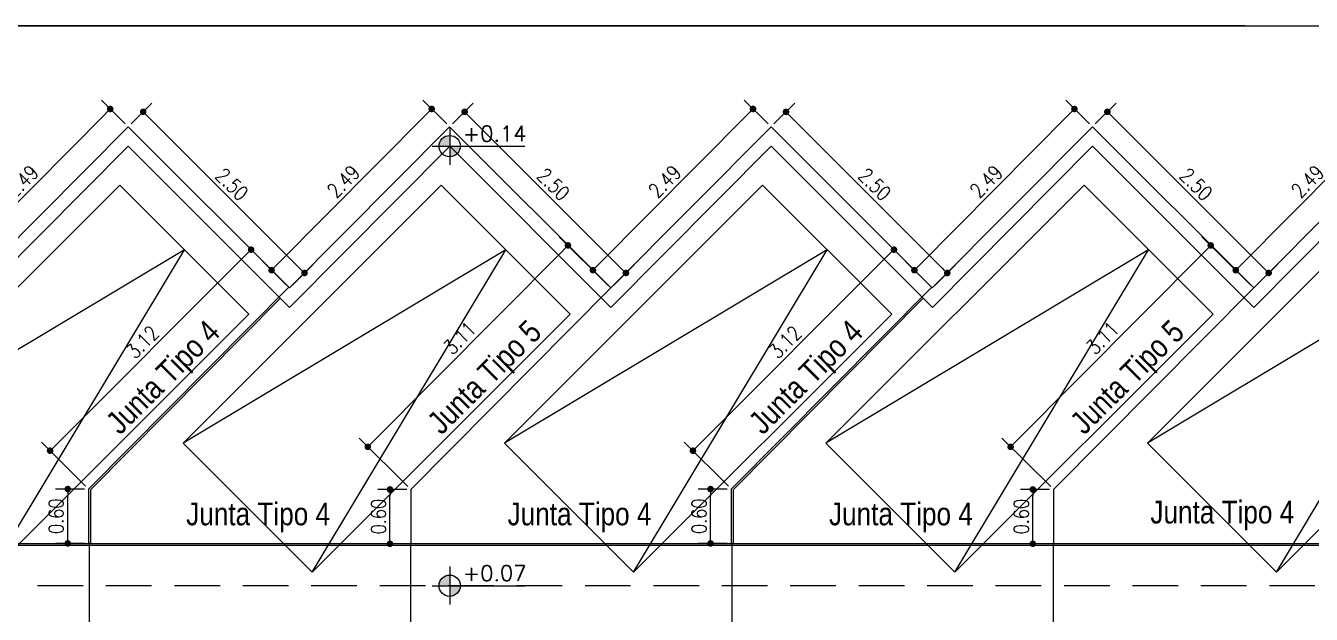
# Model space of a CAD drawing. Header units: millimetres. Extents: x 28448 to 57563, y -116865 to -58388.
# Drawn here: x 28743.25 to 28757.34, y -58454.97 to -58448.52 of the extents above; entities that cross this region are included whole.
import ezdxf

# ---------------------------------------------------------------- set-up
doc = ezdxf.new("R2010")
doc.units = ezdxf.units.MM
doc.header["$PDMODE"] = 35
doc.header["$PDSIZE"] = 0.5
doc.linetypes.add('DASHED', pattern=[0.75, 0.5, -0.25])
doc.layers.get('DEFPOINTS').update_dxf_attribs({"color": 252, "lineweight": 5})
for name, color, linetype in [('-PA-Cotas', 4, 'Continuous'), ('-PA-Nivel Cero', 251, 'Continuous'), ('Proyecto de Pavimento', 4, 'Continuous')]:
    doc.layers.add(name, color=color, linetype=linetype)
doc.layers.add('-VC-Techos', color=251, linetype='Continuous', lineweight=13)
doc.styles.add('Angosta', font='romans.shx', dxfattribs={"width": 0.8})
doc.styles.add('ARIAL', font='ARIALN.TTF')
doc.styles.add('romans', font='romans.shx')
doc.dimstyles.new('JC_1@100', dxfattribs={"dimscale": 0.9, "dimtxt": 0.18, "dimasz": 0.08, "dimexe": 0.15, "dimexo": 0.05, "dimgap": 0.05, "dimtad": 1, "dimzin": 1, "dimdsep": 46, "dimtxsty": 'Angosta', "dimblk1": 'DOT', "dimblk2": 'DOT', "dimsah": 1, "dimcen": 0.09, "dimclrd": 2, "dimclre": 1, "dimclrt": 3, "dimaunit": 1, "dimadec": 3, "dimazin": 0, "dimtfac": 1.8, "dimtmove": 2, "dimatfit": 3, "dimldrblk": 'DOT', "dimfxl": 0.15, "dimtolj": 1, "dimtzin": 0, "dimarcsym": 0})

# ---------------------------------------------------------------- blocks, each defined once
blk = doc.blocks.new('A$C425A0BF6')
at = {"layer": '-VC-Techos', "color": 6, "linetype": 'Continuous'}
for p, q in [((0, 4), (2, 4)), ((0, 0), (0, 4)), ((0, 0), (1, 4)), ((1, 4), (2, 0)), ((2, 4), (2, 0)), ((2, 0), (0, 0))]:
    blk.add_line(p, q, dxfattribs=at)
blk = doc.blocks.new('A$C445B3242')
h = blk.add_hatch(color=256)
h.paths.add_polyline_path([(0.195, 0.389, 0.414214), (0, 0.195), (0.195, 0.195)])
h.paths.add_polyline_path([(0.195, 0, 0.414214), (0.389, 0.195), (0.195, 0.195)])
for p, q in [((0.197, 0.544), (0.197, -0.147)), ((0.195, 0.389), (0.195, 0)), ((-0.123, 0.194), (1.565, 0.194)), ((0, 0.195), (0.389, 0.195))]:
    blk.add_line(p, q)
blk.add_circle((0.195, 0.195), 0.195)
blk = doc.blocks.new('_Dot')
at = {"color": 0, "linetype": 'ByBlock', "lineweight": -2}
blk.add_line((-0.5, 0), (-1, 0), dxfattribs=at)
at = {"color": 0, "linetype": 'ByBlock', "const_width": 0.5}
blk.add_lwpolyline([(-0.25, 0, 1), (0.25, 0, 1)], format="xyb", close=True, dxfattribs=at)
blk = doc.blocks.new('*D319')
at = {"layer": 'DEFPOINTS', "color": 0, "transparency": 16777216}
for p in [(28744.181, -58449.432), (28744.378, -58449.627), (28742.624, -58451.395)]:
    blk.add_point(p, dxfattribs=at)
at = {"layer": 'Proyecto de Pavimento', "color": 1, "lineweight": -2, "transparency": 16777216}
for p, q in [((28744.346, -58449.596), (28744.086, -58449.337)), ((28742.592, -58451.364), (28742.331, -58451.105))]:
    blk.add_line(p, q, dxfattribs=at)
at = {"layer": 'Proyecto de Pavimento', "color": 2, "lineweight": -2, "transparency": 16777216}
blk.add_line((28742.478, -58451.149), (28744.131, -58449.483), dxfattribs=at)
at = {"layer": 'Proyecto de Pavimento', "color": 2, "lineweight": -2, "transparency": 16777216, "xscale": 0.072, "yscale": 0.072, "zscale": 0.072}
for p, rotation in [((28744.181, -58449.432), 45.21542905407202), ((28742.427, -58451.2), 225.215429054072)]:
    blk.add_blockref('_Dot', p, dxfattribs=dict(at, rotation=rotation))
at = {"layer": 'Proyecto de Pavimento', "color": 3, "transparency": 16777216, "insert": (28743.215, -58450.227), "char_height": 0.162, "attachment_point": 5, "rotation": 45.2154, "style": 'Angosta'}
blk.add_mtext('\\A1;2.49', dxfattribs=at)
blk = doc.blocks.new('*D320')
at = {"layer": 'DEFPOINTS', "color": 0, "transparency": 16777216}
for p in [(28744.378, -58449.627), (28746.31, -58451.231), (28746.146, -58451.395)]:
    blk.add_point(p, dxfattribs=at)
at = {"layer": 'Proyecto de Pavimento', "color": 1, "lineweight": -2, "transparency": 16777216}
for p, q in [((28744.41, -58449.596), (28744.638, -58449.368)), ((28746.178, -58451.363), (28746.406, -58451.136))]:
    blk.add_line(p, q, dxfattribs=at)
at = {"layer": 'Proyecto de Pavimento', "color": 2, "lineweight": -2, "transparency": 16777216}
blk.add_line((28744.593, -58449.514), (28746.259, -58451.18), dxfattribs=at)
at = {"layer": 'Proyecto de Pavimento', "color": 2, "lineweight": -2, "transparency": 16777216, "xscale": 0.072, "yscale": 0.072, "zscale": 0.072}
for p, rotation in [((28744.542, -58449.463), 135), ((28746.31, -58451.231), 315)]:
    blk.add_blockref('_Dot', p, dxfattribs=dict(at, rotation=rotation))
at = {"layer": 'Proyecto de Pavimento', "color": 3, "transparency": 16777216, "insert": (28745.515, -58450.258), "char_height": 0.162, "attachment_point": 5, "rotation": 315, "style": 'Angosta'}
blk.add_mtext('\\A1;2.50', dxfattribs=at)
blk = doc.blocks.new('*D321')
at = {"layer": 'DEFPOINTS', "color": 0, "transparency": 16777216}
for p in [(28747.704, -58449.432), (28747.901, -58449.627), (28746.146, -58451.395)]:
    blk.add_point(p, dxfattribs=at)
at = {"layer": 'Proyecto de Pavimento', "color": 1, "lineweight": -2, "transparency": 16777216}
for p, q in [((28747.869, -58449.596), (28747.608, -58449.337)), ((28746.114, -58451.364), (28745.853, -58451.105))]:
    blk.add_line(p, q, dxfattribs=at)
at = {"layer": 'Proyecto de Pavimento', "color": 2, "lineweight": -2, "transparency": 16777216}
blk.add_line((28746, -58451.149), (28747.653, -58449.483), dxfattribs=at)
at = {"layer": 'Proyecto de Pavimento', "color": 2, "lineweight": -2, "transparency": 16777216, "xscale": 0.072, "yscale": 0.072, "zscale": 0.072}
for p, rotation in [((28747.704, -58449.432), 45.21542905407202), ((28745.949, -58451.2), 225.215429054072)]:
    blk.add_blockref('_Dot', p, dxfattribs=dict(at, rotation=rotation))
at = {"layer": 'Proyecto de Pavimento', "color": 3, "transparency": 16777216, "insert": (28746.737, -58450.227), "char_height": 0.162, "attachment_point": 5, "rotation": 45.2154, "style": 'Angosta'}
blk.add_mtext('\\A1;2.49', dxfattribs=at)
blk = doc.blocks.new('*D322')
at = {"layer": 'DEFPOINTS', "color": 0, "transparency": 16777216}
for p in [(28747.901, -58449.627), (28749.833, -58451.231), (28749.668, -58451.395)]:
    blk.add_point(p, dxfattribs=at)
at = {"layer": 'Proyecto de Pavimento', "color": 1, "lineweight": -2, "transparency": 16777216}
for p, q in [((28747.932, -58449.596), (28748.16, -58449.368)), ((28749.7, -58451.363), (28749.928, -58451.136))]:
    blk.add_line(p, q, dxfattribs=at)
at = {"layer": 'Proyecto de Pavimento', "color": 2, "lineweight": -2, "transparency": 16777216}
blk.add_line((28748.116, -58449.514), (28749.782, -58451.18), dxfattribs=at)
at = {"layer": 'Proyecto de Pavimento', "color": 2, "lineweight": -2, "transparency": 16777216, "xscale": 0.072, "yscale": 0.072, "zscale": 0.072}
for p, rotation in [((28748.065, -58449.463), 135), ((28749.833, -58451.231), 315)]:
    blk.add_blockref('_Dot', p, dxfattribs=dict(at, rotation=rotation))
at = {"layer": 'Proyecto de Pavimento', "color": 3, "transparency": 16777216, "insert": (28749.038, -58450.258), "char_height": 0.162, "attachment_point": 5, "rotation": 315, "style": 'Angosta'}
blk.add_mtext('\\A1;2.50', dxfattribs=at)
blk = doc.blocks.new('*D323')
at = {"layer": 'DEFPOINTS', "color": 0, "transparency": 16777216}
for p in [(28751.226, -58449.432), (28751.423, -58449.627), (28749.668, -58451.395)]:
    blk.add_point(p, dxfattribs=at)
at = {"layer": 'Proyecto de Pavimento', "color": 1, "lineweight": -2, "transparency": 16777216}
for p, q in [((28751.391, -58449.596), (28751.13, -58449.337)), ((28749.636, -58451.364), (28749.376, -58451.105))]:
    blk.add_line(p, q, dxfattribs=at)
at = {"layer": 'Proyecto de Pavimento', "color": 2, "lineweight": -2, "transparency": 16777216}
blk.add_line((28749.522, -58451.149), (28751.175, -58449.483), dxfattribs=at)
at = {"layer": 'Proyecto de Pavimento', "color": 2, "lineweight": -2, "transparency": 16777216, "xscale": 0.072, "yscale": 0.072, "zscale": 0.072}
for p, rotation in [((28751.226, -58449.432), 45.21542905407202), ((28749.471, -58451.2), 225.215429054072)]:
    blk.add_blockref('_Dot', p, dxfattribs=dict(at, rotation=rotation))
at = {"layer": 'Proyecto de Pavimento', "color": 3, "transparency": 16777216, "insert": (28750.259, -58450.227), "char_height": 0.162, "attachment_point": 5, "rotation": 45.2154, "style": 'Angosta'}
blk.add_mtext('\\A1;2.49', dxfattribs=at)
blk = doc.blocks.new('*D324')
at = {"layer": 'DEFPOINTS', "color": 0, "transparency": 16777216}
for p in [(28751.423, -58449.627), (28753.355, -58451.231), (28753.191, -58451.395)]:
    blk.add_point(p, dxfattribs=at)
at = {"layer": 'Proyecto de Pavimento', "color": 1, "lineweight": -2, "transparency": 16777216}
for p, q in [((28751.455, -58449.596), (28751.683, -58449.368)), ((28753.222, -58451.363), (28753.45, -58451.136))]:
    blk.add_line(p, q, dxfattribs=at)
at = {"layer": 'Proyecto de Pavimento', "color": 2, "lineweight": -2, "transparency": 16777216}
blk.add_line((28751.638, -58449.514), (28753.304, -58451.18), dxfattribs=at)
at = {"layer": 'Proyecto de Pavimento', "color": 2, "lineweight": -2, "transparency": 16777216, "xscale": 0.072, "yscale": 0.072, "zscale": 0.072}
for p, rotation in [((28751.587, -58449.463), 135), ((28753.355, -58451.231), 315)]:
    blk.add_blockref('_Dot', p, dxfattribs=dict(at, rotation=rotation))
at = {"layer": 'Proyecto de Pavimento', "color": 3, "transparency": 16777216, "insert": (28752.56, -58450.258), "char_height": 0.162, "attachment_point": 5, "rotation": 315, "style": 'Angosta'}
blk.add_mtext('\\A1;2.50', dxfattribs=at)
blk = doc.blocks.new('*D325')
at = {"layer": 'DEFPOINTS', "color": 0, "transparency": 16777216}
for p in [(28754.748, -58449.432), (28754.945, -58449.627), (28753.191, -58451.395)]:
    blk.add_point(p, dxfattribs=at)
at = {"layer": 'Proyecto de Pavimento', "color": 1, "lineweight": -2, "transparency": 16777216}
for p, q in [((28754.913, -58449.596), (28754.653, -58449.337)), ((28753.159, -58451.364), (28752.898, -58451.105))]:
    blk.add_line(p, q, dxfattribs=at)
at = {"layer": 'Proyecto de Pavimento', "color": 2, "lineweight": -2, "transparency": 16777216}
blk.add_line((28753.045, -58451.149), (28754.698, -58449.483), dxfattribs=at)
at = {"layer": 'Proyecto de Pavimento', "color": 2, "lineweight": -2, "transparency": 16777216, "xscale": 0.072, "yscale": 0.072, "zscale": 0.072}
for p, rotation in [((28754.748, -58449.432), 45.21542905407202), ((28752.994, -58451.2), 225.215429054072)]:
    blk.add_blockref('_Dot', p, dxfattribs=dict(at, rotation=rotation))
at = {"layer": 'Proyecto de Pavimento', "color": 3, "transparency": 16777216, "insert": (28753.782, -58450.227), "char_height": 0.162, "attachment_point": 5, "rotation": 45.2154, "style": 'Angosta'}
blk.add_mtext('\\A1;2.49', dxfattribs=at)
blk = doc.blocks.new('*D326')
at = {"layer": 'DEFPOINTS', "color": 0, "transparency": 16777216}
for p in [(28754.945, -58449.627), (28756.877, -58451.231), (28756.713, -58451.395)]:
    blk.add_point(p, dxfattribs=at)
at = {"layer": 'Proyecto de Pavimento', "color": 1, "lineweight": -2, "transparency": 16777216}
for p, q in [((28754.977, -58449.596), (28755.205, -58449.368)), ((28756.745, -58451.363), (28756.973, -58451.136))]:
    blk.add_line(p, q, dxfattribs=at)
at = {"layer": 'Proyecto de Pavimento', "color": 2, "lineweight": -2, "transparency": 16777216}
blk.add_line((28755.16, -58449.514), (28756.826, -58451.18), dxfattribs=at)
at = {"layer": 'Proyecto de Pavimento', "color": 2, "lineweight": -2, "transparency": 16777216, "xscale": 0.072, "yscale": 0.072, "zscale": 0.072}
for p, rotation in [((28755.109, -58449.463), 135), ((28756.877, -58451.231), 315)]:
    blk.add_blockref('_Dot', p, dxfattribs=dict(at, rotation=rotation))
at = {"layer": 'Proyecto de Pavimento', "color": 3, "transparency": 16777216, "insert": (28756.082, -58450.258), "char_height": 0.162, "attachment_point": 5, "rotation": 315, "style": 'Angosta'}
blk.add_mtext('\\A1;2.50', dxfattribs=at)
blk = doc.blocks.new('*D327')
at = {"layer": 'DEFPOINTS', "color": 0, "transparency": 16777216}
for p in [(28758.271, -58449.432), (28758.468, -58449.627), (28756.713, -58451.395)]:
    blk.add_point(p, dxfattribs=at)
at = {"layer": 'Proyecto de Pavimento', "color": 1, "lineweight": -2, "transparency": 16777216}
for p, q in [((28758.436, -58449.596), (28758.175, -58449.337)), ((28756.681, -58451.364), (28756.42, -58451.105))]:
    blk.add_line(p, q, dxfattribs=at)
at = {"layer": 'Proyecto de Pavimento', "color": 2, "lineweight": -2, "transparency": 16777216}
blk.add_line((28756.567, -58451.149), (28758.22, -58449.483), dxfattribs=at)
at = {"layer": 'Proyecto de Pavimento', "color": 2, "lineweight": -2, "transparency": 16777216, "xscale": 0.072, "yscale": 0.072, "zscale": 0.072}
for p, rotation in [((28758.271, -58449.432), 45.21542905407202), ((28756.516, -58451.2), 225.215429054072)]:
    blk.add_blockref('_Dot', p, dxfattribs=dict(at, rotation=rotation))
at = {"layer": 'Proyecto de Pavimento', "color": 3, "transparency": 16777216, "insert": (28757.304, -58450.227), "char_height": 0.162, "attachment_point": 5, "rotation": 45.2154, "style": 'Angosta'}
blk.add_mtext('\\A1;2.49', dxfattribs=at)
blk = doc.blocks.new('*D341')
at = {"layer": 'DEFPOINTS', "color": 0, "transparency": 16777216}
for p in [(28743.715, -58453.601), (28743.943, -58453.601), (28743.943, -58454.197)]:
    blk.add_point(p, dxfattribs=at)
at = {"layer": 'Proyecto de Pavimento', "color": 1, "lineweight": -2, "transparency": 16777216}
for p, q in [((28743.898, -58453.601), (28743.58, -58453.601)), ((28743.898, -58454.197), (28743.58, -58454.197))]:
    blk.add_line(p, q, dxfattribs=at)
at = {"layer": 'Proyecto de Pavimento', "color": 2, "lineweight": -2, "transparency": 16777216}
blk.add_line((28743.715, -58454.125), (28743.715, -58453.673), dxfattribs=at)
at = {"layer": 'Proyecto de Pavimento', "color": 2, "lineweight": -2, "transparency": 16777216, "xscale": 0.072, "yscale": 0.072, "zscale": 0.072}
for p, rotation in [((28743.715, -58453.601), 90), ((28743.715, -58454.197), 270)]:
    blk.add_blockref('_Dot', p, dxfattribs=dict(at, rotation=rotation))
at = {"layer": 'Proyecto de Pavimento', "color": 3, "transparency": 16777216, "insert": (28743.589, -58453.899), "char_height": 0.162, "attachment_point": 5, "rotation": 90, "style": 'Angosta'}
blk.add_mtext('\\A1;0.60', dxfattribs=at)
blk = doc.blocks.new('*D342')
at = {"layer": 'DEFPOINTS', "color": 0, "transparency": 16777216}
for p in [(28747.247, -58453.605), (28747.475, -58453.605), (28747.475, -58454.201)]:
    blk.add_point(p, dxfattribs=at)
at = {"layer": 'Proyecto de Pavimento', "color": 1, "lineweight": -2, "transparency": 16777216}
for p, q in [((28747.43, -58453.605), (28747.112, -58453.605)), ((28747.43, -58454.201), (28747.112, -58454.201))]:
    blk.add_line(p, q, dxfattribs=at)
at = {"layer": 'Proyecto de Pavimento', "color": 2, "lineweight": -2, "transparency": 16777216}
blk.add_line((28747.247, -58454.129), (28747.247, -58453.677), dxfattribs=at)
at = {"layer": 'Proyecto de Pavimento', "color": 2, "lineweight": -2, "transparency": 16777216, "xscale": 0.072, "yscale": 0.072, "zscale": 0.072}
for p, rotation in [((28747.247, -58453.605), 90), ((28747.247, -58454.201), 270)]:
    blk.add_blockref('_Dot', p, dxfattribs=dict(at, rotation=rotation))
at = {"layer": 'Proyecto de Pavimento', "color": 3, "transparency": 16777216, "insert": (28747.121, -58453.903), "char_height": 0.162, "attachment_point": 5, "rotation": 90, "style": 'Angosta'}
blk.add_mtext('\\A1;0.60', dxfattribs=at)
blk = doc.blocks.new('*D343')
at = {"layer": 'DEFPOINTS', "color": 0, "transparency": 16777216}
for p in [(28750.76, -58453.601), (28750.988, -58453.601), (28750.988, -58454.197)]:
    blk.add_point(p, dxfattribs=at)
at = {"layer": 'Proyecto de Pavimento', "color": 1, "lineweight": -2, "transparency": 16777216}
for p, q in [((28750.943, -58453.601), (28750.625, -58453.601)), ((28750.943, -58454.197), (28750.625, -58454.197))]:
    blk.add_line(p, q, dxfattribs=at)
at = {"layer": 'Proyecto de Pavimento', "color": 2, "lineweight": -2, "transparency": 16777216}
blk.add_line((28750.76, -58454.125), (28750.76, -58453.673), dxfattribs=at)
at = {"layer": 'Proyecto de Pavimento', "color": 2, "lineweight": -2, "transparency": 16777216, "xscale": 0.072, "yscale": 0.072, "zscale": 0.072}
for p, rotation in [((28750.76, -58453.601), 90), ((28750.76, -58454.197), 270)]:
    blk.add_blockref('_Dot', p, dxfattribs=dict(at, rotation=rotation))
at = {"layer": 'Proyecto de Pavimento', "color": 3, "transparency": 16777216, "insert": (28750.634, -58453.899), "char_height": 0.162, "attachment_point": 5, "rotation": 90, "style": 'Angosta'}
blk.add_mtext('\\A1;0.60', dxfattribs=at)
blk = doc.blocks.new('*D344')
at = {"layer": 'DEFPOINTS', "color": 0, "transparency": 16777216}
for p in [(28754.292, -58453.605), (28754.52, -58453.605), (28754.52, -58454.201)]:
    blk.add_point(p, dxfattribs=at)
at = {"layer": 'Proyecto de Pavimento', "color": 1, "lineweight": -2, "transparency": 16777216}
for p, q in [((28754.475, -58453.605), (28754.157, -58453.605)), ((28754.475, -58454.201), (28754.157, -58454.201))]:
    blk.add_line(p, q, dxfattribs=at)
at = {"layer": 'Proyecto de Pavimento', "color": 2, "lineweight": -2, "transparency": 16777216}
blk.add_line((28754.292, -58454.129), (28754.292, -58453.677), dxfattribs=at)
at = {"layer": 'Proyecto de Pavimento', "color": 2, "lineweight": -2, "transparency": 16777216, "xscale": 0.072, "yscale": 0.072, "zscale": 0.072}
for p, rotation in [((28754.292, -58453.605), 90), ((28754.292, -58454.201), 270)]:
    blk.add_blockref('_Dot', p, dxfattribs=dict(at, rotation=rotation))
at = {"layer": 'Proyecto de Pavimento', "color": 3, "transparency": 16777216, "insert": (28754.166, -58453.903), "char_height": 0.162, "attachment_point": 5, "rotation": 90, "style": 'Angosta'}
blk.add_mtext('\\A1;0.60', dxfattribs=at)
blk = doc.blocks.new('*D356')
at = {"layer": 'DEFPOINTS', "color": 0, "transparency": 16777216}
for p in [(28745.725, -58450.975), (28746.146, -58451.395), (28743.943, -58453.601)]:
    blk.add_point(p, dxfattribs=at)
at = {"layer": 'Proyecto de Pavimento', "color": 1, "lineweight": -2, "transparency": 16777216}
for p, q in [((28746.114, -58451.363), (28745.63, -58450.88)), ((28743.911, -58453.569), (28743.427, -58453.085))]:
    blk.add_line(p, q, dxfattribs=at)
at = {"layer": 'Proyecto de Pavimento', "color": 2, "lineweight": -2, "transparency": 16777216}
blk.add_line((28743.573, -58453.13), (28745.674, -58451.026), dxfattribs=at)
at = {"layer": 'Proyecto de Pavimento', "color": 2, "lineweight": -2, "transparency": 16777216, "xscale": 0.072, "yscale": 0.072, "zscale": 0.072}
for p, rotation in [((28745.725, -58450.975), 45.03163275177798), ((28743.522, -58453.18), 225.031632751778)]:
    blk.add_blockref('_Dot', p, dxfattribs=dict(at, rotation=rotation))
at = {"layer": 'Proyecto de Pavimento', "color": 3, "transparency": 16777216, "insert": (28744.535, -58451.989), "char_height": 0.162, "attachment_point": 5, "rotation": 45.0316, "style": 'Angosta'}
blk.add_mtext('\\A1;3.12', dxfattribs=at)
blk = doc.blocks.new('*D357')
at = {"layer": 'DEFPOINTS', "color": 0, "transparency": 16777216}
for p in [(28749.197, -58450.928), (28749.668, -58451.395), (28747.475, -58453.605)]:
    blk.add_point(p, dxfattribs=at)
at = {"layer": 'Proyecto de Pavimento', "color": 1, "lineweight": -2, "transparency": 16777216}
for p, q in [((28749.636, -58451.364), (28749.102, -58450.833)), ((28747.443, -58453.573), (28746.909, -58453.042))]:
    blk.add_line(p, q, dxfattribs=at)
at = {"layer": 'Proyecto de Pavimento', "color": 2, "lineweight": -2, "transparency": 16777216}
blk.add_line((28747.055, -58453.086), (28749.147, -58450.979), dxfattribs=at)
at = {"layer": 'Proyecto de Pavimento', "color": 2, "lineweight": -2, "transparency": 16777216, "xscale": 0.072, "yscale": 0.072, "zscale": 0.072}
for p, rotation in [((28749.197, -58450.928), 45.21542905410529), ((28747.004, -58453.138), 225.2154290541053)]:
    blk.add_blockref('_Dot', p, dxfattribs=dict(at, rotation=rotation))
at = {"layer": 'Proyecto de Pavimento', "color": 3, "transparency": 16777216, "insert": (28748.012, -58451.944), "char_height": 0.162, "attachment_point": 5, "rotation": 45.2154, "style": 'Angosta'}
blk.add_mtext('\\A1;3.11', dxfattribs=at)
blk = doc.blocks.new('*D358')
at = {"layer": 'DEFPOINTS', "color": 0, "transparency": 16777216}
for p in [(28752.77, -58450.975), (28753.191, -58451.395), (28750.988, -58453.601)]:
    blk.add_point(p, dxfattribs=at)
at = {"layer": 'Proyecto de Pavimento', "color": 1, "lineweight": -2, "transparency": 16777216}
for p, q in [((28753.159, -58451.363), (28752.674, -58450.88)), ((28750.956, -58453.569), (28750.471, -58453.085))]:
    blk.add_line(p, q, dxfattribs=at)
at = {"layer": 'Proyecto de Pavimento', "color": 2, "lineweight": -2, "transparency": 16777216}
blk.add_line((28750.618, -58453.13), (28752.719, -58451.026), dxfattribs=at)
at = {"layer": 'Proyecto de Pavimento', "color": 2, "lineweight": -2, "transparency": 16777216, "xscale": 0.072, "yscale": 0.072, "zscale": 0.072}
for p, rotation in [((28752.77, -58450.975), 45.03163275177798), ((28750.567, -58453.18), 225.031632751778)]:
    blk.add_blockref('_Dot', p, dxfattribs=dict(at, rotation=rotation))
at = {"layer": 'Proyecto de Pavimento', "color": 3, "transparency": 16777216, "insert": (28751.579, -58451.989), "char_height": 0.162, "attachment_point": 5, "rotation": 45.0316, "style": 'Angosta'}
blk.add_mtext('\\A1;3.12', dxfattribs=at)
blk = doc.blocks.new('*D359')
at = {"layer": 'DEFPOINTS', "color": 0, "transparency": 16777216}
for p in [(28756.242, -58450.928), (28756.713, -58451.395), (28754.52, -58453.605)]:
    blk.add_point(p, dxfattribs=at)
at = {"layer": 'Proyecto de Pavimento', "color": 1, "lineweight": -2, "transparency": 16777216}
for p, q in [((28756.681, -58451.364), (28756.146, -58450.833)), ((28754.488, -58453.573), (28753.953, -58453.042))]:
    blk.add_line(p, q, dxfattribs=at)
at = {"layer": 'Proyecto de Pavimento', "color": 2, "lineweight": -2, "transparency": 16777216}
blk.add_line((28754.1, -58453.086), (28756.191, -58450.979), dxfattribs=at)
at = {"layer": 'Proyecto de Pavimento', "color": 2, "lineweight": -2, "transparency": 16777216, "xscale": 0.072, "yscale": 0.072, "zscale": 0.072}
for p, rotation in [((28756.242, -58450.928), 45.21542905410529), ((28754.049, -58453.138), 225.2154290541053)]:
    blk.add_blockref('_Dot', p, dxfattribs=dict(at, rotation=rotation))
at = {"layer": 'Proyecto de Pavimento', "color": 3, "transparency": 16777216, "insert": (28755.056, -58451.944), "char_height": 0.162, "attachment_point": 5, "rotation": 45.2154, "style": 'Angosta'}
blk.add_mtext('\\A1;3.11', dxfattribs=at)

msp = doc.modelspace()

# ---------------------------------------------------------------- linework, layer by layer
at = {"layer": '-PA-Nivel Cero'}
for p, q in [((28769.2412, -58448.5229), (28710.5953, -58448.5229)), ((28719.2125, -58448.5184), (28760.9347, -58448.5184)), ((28761.4461, -58448.5229), (28735.6052, -58448.5229)), ((28756.6148, -58448.5208), (28741.6148, -58448.5208))]:
    msp.add_line(p, q, dxfattribs=at)
at = {"layer": 'Proyecto de Pavimento'}
for p, q in [((28744.3782, -58449.6275), (28742.6237, -58451.3953)), ((28746.146, -58451.3953), (28744.3782, -58449.6275)), ((28747.9006, -58449.6275), (28746.146, -58451.3953)), ((28749.6683, -58451.3953), (28747.9006, -58449.6275)), ((28751.4229, -58449.6275), (28749.6683, -58451.3953)), ((28753.1907, -58451.3953), (28751.4229, -58449.6275)), ((28754.9452, -58449.6275), (28753.1907, -58451.3953)), ((28756.713, -58451.3953), (28754.9452, -58449.6275)), ((28758.4675, -58449.6275), (28756.713, -58451.3953)), ((28744.3786, -58449.84), (28742.6241, -58451.6078)), ((28746.1464, -58451.6078), (28744.3786, -58449.84)), ((28747.901, -58449.84), (28746.1464, -58451.6078)), ((28749.6687, -58451.6078), (28747.901, -58449.84)), ((28751.4233, -58449.84), (28749.6687, -58451.6078)), ((28753.1911, -58451.6078), (28751.4233, -58449.84)), ((28754.9456, -58449.84), (28753.1911, -58451.6078)), ((28756.7134, -58451.6078), (28754.9456, -58449.84)), ((28758.4679, -58449.84), (28756.7134, -58451.6078))]:
    msp.add_line(p, q, dxfattribs=at)
at = {"layer": 'Proyecto de Pavimento', "color": 6}
for p, q in [((28746.139, -58451.3882), (28743.9429, -58453.6008)), ((28753.1836, -58451.3882), (28750.9876, -58453.6008)), ((28746.0475, -58451.5088), (28743.9629, -58453.609)), ((28753.0921, -58451.5088), (28751.0076, -58453.609))]:
    msp.add_line(p, q, dxfattribs=at)
at = {"layer": 'Proyecto de Pavimento', "color": 7}
for p, q in [((28749.6683, -58451.3953), (28747.4753, -58453.6049)), ((28756.713, -58451.3953), (28754.5199, -58453.6049))]:
    msp.add_line(p, q, dxfattribs=at)
at = {"layer": 'Proyecto de Pavimento', "color": 6}
for points in [[(28743.9429, -58453.6008), (28743.9429, -58454.201)], [(28743.9629, -58453.609), (28743.9629, -58454.201)], [(28750.9876, -58453.6008), (28750.9876, -58454.201)], [(28751.0076, -58453.609), (28751.0076, -58454.201)], [(28771.7413, -58454.201), (28715.3842, -58454.201)], [(28771.7413, -58454.221), (28715.3842, -58454.221)]]:
    msp.add_lwpolyline(points, dxfattribs=at)
at = {"layer": 'Proyecto de Pavimento', "color": 7}
for points in [[(28747.4753, -58453.6049), (28747.4753, -58454.201)], [(28754.5199, -58453.6049), (28754.5199, -58454.201)]]:
    msp.add_lwpolyline(points, dxfattribs=at)
at = {"layer": 'Proyecto de Pavimento', "color": 3}
for points in [[(28743.9531, -58461.821), (28743.9529, -58454.191)], [(28747.4754, -58457.991), (28747.4753, -58454.191)], [(28750.9977, -58457.991), (28750.9976, -58454.191)], [(28754.52, -58457.991), (28754.5199, -58454.191)]]:
    msp.add_lwpolyline(points, dxfattribs=at)
at = {"layer": 'Proyecto de Pavimento', "linetype": 'DASHED'}
msp.add_lwpolyline([(28770.8845, -58454.661), (28715.0865, -58454.661)], dxfattribs=at)

# ---------------------------------------------------------------- block references
at = {"layer": '-VC-Techos', "color": 6, "linetype": 'Continuous', "xscale": -1, "rotation": 315}
for p in [(28742.8722, -58454.511, -499.7933), (28746.3945, -58454.511, -499.7933), (28749.9168, -58454.511, -499.7933), (28753.4391, -58454.511, -499.7933), (28756.9614, -58454.511, -499.7933)]:
    msp.add_blockref('A$C425A0BF6', p, dxfattribs=at)
at = {"layer": 'Proyecto de Pavimento', "xscale": 0.6000000000931323, "yscale": 0.6000000000931323, "zscale": 0.6000000000931323}
for p in [(28747.7842, -58449.9568, -499.7933), (28747.7842, -58454.7777, -499.7933)]:
    msp.add_blockref('A$C445B3242', p, dxfattribs=at)

# ---------------------------------------------------------------- texts
at = {"layer": '-PA-Cotas', "linetype": 'Continuous', "char_height": 0.17, "width": 12.695578, "attachment_point": 3, "rotation": 0.13103, "style": 'romans'}
for s, insert in [('+0.14', (28748.7438, -58449.6167, -499.7933)), ('+0.07', (28748.7439, -58454.4376, -499.7933))]:
    msp.add_mtext(s, dxfattribs=dict(at, insert=insert))
at = {"layer": 'Proyecto de Pavimento', "color": 0, "style": 'ARIAL'}
for s, p in [('Junta Tipo 4', (28744.2884, -58453.0158)), ('Junta Tipo 5', (28747.8107, -58453.0158)), ('Junta Tipo 4', (28751.333, -58453.0158)), ('Junta Tipo 5', (28754.8553, -58453.0158))]:
    msp.add_text(s, height=0.25, rotation=44.96599, dxfattribs=at).set_placement(p)
for p in [(28745.0139, -58453.9984), (28748.5363, -58453.9984), (28752.0586, -58453.9984), (28755.5809, -58453.9784)]:
    msp.add_text('Junta Tipo 4', height=0.25, dxfattribs=at).set_placement(p)

# ---------------------------------------------------------------- dimensions: what is measured, and where the dimension line sits
at = {"layer": 'Proyecto de Pavimento'}
for p1, p2, distance, picture, middle in [((28742.6237, -58451.3953), (28744.3782, -58449.6275), 0.2774, '*D319', (28743.2147, -58450.2272)), ((28744.3782, -58449.6275), (28746.146, -58451.3953), 0.2322, '*D320', (28745.5154, -58450.2581)), ((28746.146, -58451.3953), (28747.9006, -58449.6275), 0.2774, '*D321', (28746.737, -58450.2272)), ((28747.9006, -58449.6275), (28749.6683, -58451.3953), 0.2322, '*D322', (28749.0377, -58450.2581)), ((28749.6683, -58451.3953), (28751.4229, -58449.6275), 0.2774, '*D323', (28750.2593, -58450.2272)), ((28751.4229, -58449.6275), (28753.1907, -58451.3953), 0.2322, '*D324', (28752.56, -58450.2581)), ((28753.1907, -58451.3953), (28754.9452, -58449.6275), 0.2774, '*D325', (28753.7816, -58450.2272)), ((28754.9452, -58449.6275), (28756.713, -58451.3953), 0.2322, '*D326', (28756.0823, -58450.2581)), ((28756.713, -58451.3953), (28758.4675, -58449.6275), 0.2774, '*D327', (28757.3039, -58450.2272)), ((28747.4753, -58453.6049), (28749.6683, -58451.3953), 0.6634, '*D357', (28748.0115, -58451.944)), ((28754.5199, -58453.6049), (28756.713, -58451.3953), 0.6634, '*D359', (28755.0561, -58451.944)), ((28743.9429, -58453.6008), (28746.146, -58451.3953), 0.5947, '*D356', (28744.5346, -58451.9887)), ((28750.9876, -58453.6008), (28753.1907, -58451.3953), 0.5947, '*D358', (28751.5792, -58451.9887))]:
    dim = msp.add_aligned_dim(p1=p1, p2=p2, distance=distance, dimstyle='JC_1@100', dxfattribs=at)
    dim.commit()
    dim.dimension.update_dxf_attribs({"geometry": picture, "text_midpoint": middle})
for base, p1, p2, picture, middle in [((28743.7152, -58453.6008), (28743.9429, -58454.1969), (28743.9429, -58453.6008), '*D341', (28743.5892, -58453.8988)), ((28747.2475, -58453.6049), (28747.4753, -58454.201), (28747.4753, -58453.6049), '*D342', (28747.1215, -58453.903)), ((28750.7598, -58453.6008), (28750.9876, -58454.1969), (28750.9876, -58453.6008), '*D343', (28750.6338, -58453.8988)), ((28754.2921, -58453.6049), (28754.5199, -58454.201), (28754.5199, -58453.6049), '*D344', (28754.1661, -58453.903))]:
    dim = msp.add_linear_dim(base=base, p1=p1, p2=p2, angle=90, dimstyle='JC_1@100', dxfattribs=at)
    dim.commit()
    dim.dimension.update_dxf_attribs({"geometry": picture, "text_midpoint": middle})

doc.saveas('drawing.dxf')
